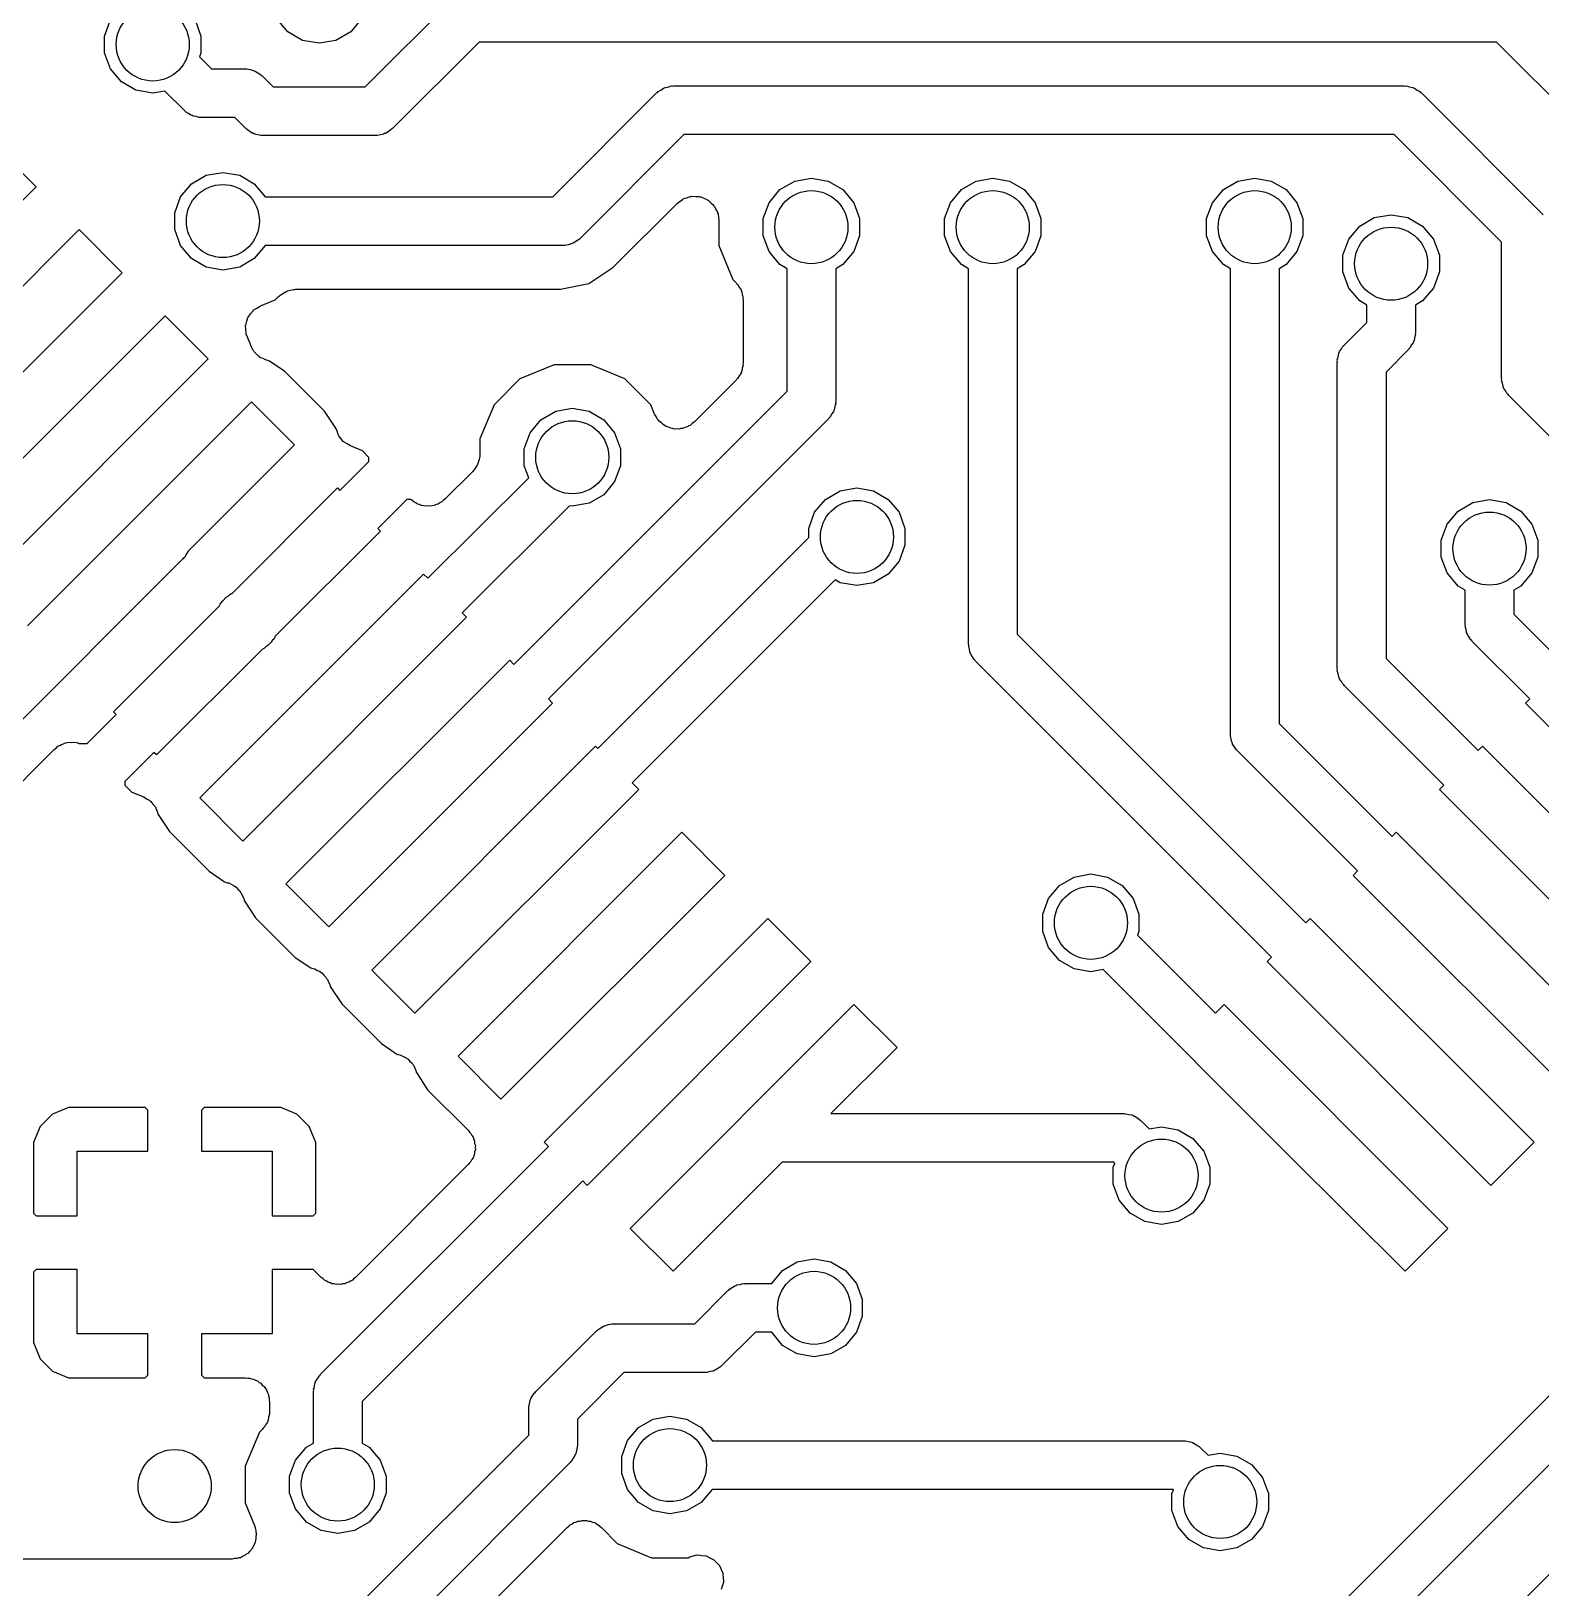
# Model space of a CAD drawing. Extents: x 125.1 to 143.2, y -145.5 to -100.1.
# Drawn here: x 130.01 to 136.21, y -131.87 to -125.47 of the extents above; entities that cross this region are included whole.
import ezdxf

# ---------------------------------------------------------------- set-up
doc = ezdxf.new("R2010")
doc.units = 0
doc.header["$MEASUREMENT"] = 0
doc.layers.add('BLACK', color=7, linetype='CONTINUOUS')

msp = doc.modelspace()

# ---------------------------------------------------------------- linework, layer by layer
at = {"layer": 'Black'}
for p, q in [((131.383, -125.704), (131.738, -125.349)), ((130.312, -125.495), (130.336, -125.429)), ((130.684, -125.429), (130.707, -125.495)), ((131.065, -125.478), (131.02, -125.425)), ((131.367, -125.425), (131.323, -125.478)), ((131.125, -125.513), (131.065, -125.478)), ((131.323, -125.478), (131.262, -125.513)), ((130.312, -125.564), (130.312, -125.495)), ((130.707, -125.495), (130.707, -125.564)), ((131.194, -125.525), (131.125, -125.513)), ((131.262, -125.513), (131.194, -125.525)), ((131.85, -125.52), (131.495, -125.875)), ((136.029, -125.52), (131.85, -125.52)), ((137.126, -126.617), (136.029, -125.52)), ((130.336, -125.63), (130.312, -125.564)), ((130.707, -125.564), (130.702, -125.58)), ((130.702, -125.58), (130.751, -125.63)), ((130.381, -125.683), (130.336, -125.63)), ((130.441, -125.718), (130.381, -125.683)), ((130.751, -125.63), (130.888, -125.63)), ((130.888, -125.63), (130.893, -125.63)), ((130.893, -125.63), (130.897, -125.63)), ((130.897, -125.63), (130.91, -125.633)), ((130.91, -125.633), (130.922, -125.636)), ((130.922, -125.636), (130.926, -125.638)), ((130.926, -125.638), (130.931, -125.639)), ((130.931, -125.639), (130.941, -125.646)), ((130.941, -125.646), (130.953, -125.653)), ((130.953, -125.653), (130.955, -125.656)), ((130.955, -125.656), (130.959, -125.659)), ((130.959, -125.659), (131.005, -125.704)), ((130.51, -125.73), (130.441, -125.718)), ((130.56, -125.721), (130.51, -125.73)), ((130.639, -125.8), (130.56, -125.721)), ((131.005, -125.704), (131.383, -125.704)), ((132.153, -126.155), (132.579, -125.729)), ((132.579, -125.729), (132.583, -125.727)), ((132.583, -125.727), (132.586, -125.723)), ((132.586, -125.723), (132.597, -125.717)), ((132.597, -125.717), (132.608, -125.709)), ((132.608, -125.709), (132.612, -125.708)), ((132.612, -125.708), (132.616, -125.706)), ((132.616, -125.706), (132.629, -125.704)), ((132.629, -125.704), (132.641, -125.7)), ((132.641, -125.7), (132.646, -125.701)), ((132.646, -125.701), (132.65, -125.7)), ((132.65, -125.7), (135.65, -125.7)), ((135.65, -125.7), (135.654, -125.701)), ((135.654, -125.701), (135.659, -125.7)), ((135.659, -125.7), (135.671, -125.704)), ((135.671, -125.704), (135.684, -125.706)), ((135.684, -125.706), (135.688, -125.708)), ((135.688, -125.708), (135.692, -125.709)), ((135.692, -125.709), (135.703, -125.717)), ((135.703, -125.717), (135.714, -125.723)), ((135.714, -125.723), (135.717, -125.727)), ((135.717, -125.727), (135.721, -125.729)), ((135.721, -125.729), (136.221, -126.229)), ((130.643, -125.803), (130.639, -125.8)), ((130.645, -125.806), (130.643, -125.803)), ((130.657, -125.813), (130.645, -125.806)), ((130.667, -125.82), (130.657, -125.813)), ((130.672, -125.821), (130.667, -125.82)), ((130.676, -125.824), (130.672, -125.821)), ((130.688, -125.826), (130.676, -125.824)), ((130.701, -125.829), (130.688, -125.826)), ((130.705, -125.829), (130.701, -125.829)), ((130.71, -125.83), (130.705, -125.829)), ((130.847, -125.83), (130.71, -125.83)), ((130.892, -125.875), (130.847, -125.83)), ((130.896, -125.878), (130.892, -125.875)), ((130.899, -125.881), (130.896, -125.878)), ((131.491, -125.878), (131.488, -125.881)), ((131.495, -125.875), (131.491, -125.878)), ((129.854, -125.937), (130.031, -126.114)), ((130.91, -125.888), (130.899, -125.881)), ((130.921, -125.895), (130.91, -125.888)), ((130.925, -125.896), (130.921, -125.895)), ((130.929, -125.898), (130.925, -125.896)), ((130.942, -125.901), (130.929, -125.898)), ((130.954, -125.904), (130.942, -125.901)), ((130.959, -125.904), (130.954, -125.904)), ((130.963, -125.904), (130.959, -125.904)), ((131.424, -125.904), (130.963, -125.904)), ((131.428, -125.904), (131.424, -125.904)), ((131.433, -125.904), (131.428, -125.904)), ((131.445, -125.901), (131.433, -125.904)), ((131.458, -125.898), (131.445, -125.901)), ((131.462, -125.896), (131.458, -125.898)), ((131.466, -125.895), (131.462, -125.896)), ((131.477, -125.888), (131.466, -125.895)), ((131.488, -125.881), (131.477, -125.888)), ((132.691, -125.9), (132.265, -126.326)), ((135.609, -125.9), (132.691, -125.9)), ((136.05, -126.341), (135.609, -125.9)), ((130.669, -126.102), (130.729, -126.067)), ((130.729, -126.067), (130.798, -126.055)), ((130.798, -126.055), (130.867, -126.067)), ((130.867, -126.067), (130.927, -126.102)), ((130.031, -126.114), (129.112, -127.033)), ((130.624, -126.155), (130.669, -126.102)), ((130.927, -126.102), (130.972, -126.155)), ((133.041, -126.18), (133.086, -126.126)), ((133.086, -126.126), (133.147, -126.091)), ((133.147, -126.091), (133.215, -126.079)), ((133.215, -126.079), (133.284, -126.091)), ((133.284, -126.091), (133.344, -126.126)), ((133.344, -126.126), (133.389, -126.18)), ((133.786, -126.18), (133.831, -126.126)), ((133.831, -126.126), (133.892, -126.091)), ((133.892, -126.091), (133.96, -126.079)), ((133.96, -126.079), (134.029, -126.091)), ((134.029, -126.091), (134.089, -126.126)), ((134.089, -126.126), (134.134, -126.18)), ((134.862, -126.18), (134.907, -126.126)), ((134.907, -126.126), (134.967, -126.091)), ((134.967, -126.091), (135.036, -126.079)), ((135.036, -126.079), (135.104, -126.091)), ((135.104, -126.091), (135.165, -126.126)), ((135.165, -126.126), (135.209, -126.18)), ((130.6, -126.221), (130.624, -126.155)), ((130.972, -126.155), (130.972, -126.155)), ((130.972, -126.155), (131.081, -126.155)), ((131.081, -126.155), (132.153, -126.155)), ((132.4, -126.446), (132.665, -126.181)), ((132.665, -126.181), (132.675, -126.174)), ((132.675, -126.174), (132.685, -126.166)), ((132.685, -126.166), (132.689, -126.164)), ((132.689, -126.164), (132.693, -126.162)), ((132.693, -126.162), (132.706, -126.158)), ((132.706, -126.158), (132.718, -126.154)), ((132.718, -126.154), (132.722, -126.154)), ((132.722, -126.154), (132.726, -126.153)), ((132.726, -126.153), (132.74, -126.154)), ((132.74, -126.154), (132.753, -126.154)), ((132.753, -126.154), (132.757, -126.155)), ((132.757, -126.155), (132.761, -126.156)), ((132.761, -126.156), (132.773, -126.161)), ((132.773, -126.161), (132.785, -126.166)), ((132.785, -126.166), (132.789, -126.168)), ((132.789, -126.168), (132.793, -126.17)), ((132.793, -126.17), (132.802, -126.18)), ((132.802, -126.18), (132.812, -126.188)), ((132.812, -126.188), (132.814, -126.192)), ((132.814, -126.192), (132.817, -126.195)), ((132.817, -126.195), (132.823, -126.207)), ((133.017, -126.245), (133.041, -126.18)), ((133.389, -126.18), (133.413, -126.245)), ((133.762, -126.245), (133.786, -126.18)), ((134.134, -126.18), (134.158, -126.245)), ((134.838, -126.245), (134.862, -126.18)), ((135.209, -126.18), (135.233, -126.245)), ((130.6, -126.29), (130.6, -126.221)), ((132.823, -126.207), (132.829, -126.218)), ((132.829, -126.218), (132.83, -126.222)), ((132.83, -126.222), (132.832, -126.226)), ((132.832, -126.226), (132.833, -126.239)), ((132.833, -126.239), (132.835, -126.252)), ((132.835, -126.252), (132.835, -126.355)), ((133.017, -126.315), (133.017, -126.245)), ((133.413, -126.245), (133.413, -126.315)), ((133.762, -126.315), (133.762, -126.245)), ((134.158, -126.245), (134.158, -126.315)), ((134.838, -126.315), (134.838, -126.245)), ((135.233, -126.245), (135.233, -126.315)), ((135.467, -126.276), (135.527, -126.241)), ((135.527, -126.241), (135.596, -126.229)), ((135.596, -126.229), (135.665, -126.241)), ((135.665, -126.241), (135.725, -126.276)), ((129.289, -127.21), (130.208, -126.29)), ((130.208, -126.29), (130.385, -126.467)), ((130.624, -126.356), (130.6, -126.29)), ((133.041, -126.38), (133.017, -126.315)), ((133.413, -126.315), (133.389, -126.38)), ((133.786, -126.38), (133.762, -126.315)), ((134.158, -126.315), (134.134, -126.38)), ((134.862, -126.38), (134.838, -126.315)), ((135.233, -126.315), (135.209, -126.38)), ((135.422, -126.329), (135.467, -126.276)), ((135.725, -126.276), (135.77, -126.329)), ((130.669, -126.409), (130.624, -126.356)), ((130.972, -126.356), (130.927, -126.409)), ((131.081, -126.355), (130.972, -126.355)), ((130.972, -126.355), (130.972, -126.356)), ((132.195, -126.355), (131.081, -126.355)), ((132.199, -126.355), (132.195, -126.355)), ((132.203, -126.355), (132.199, -126.355)), ((132.216, -126.352), (132.203, -126.355)), ((132.229, -126.349), (132.216, -126.352)), ((132.233, -126.347), (132.229, -126.349)), ((132.237, -126.346), (132.233, -126.347)), ((132.248, -126.339), (132.237, -126.346)), ((132.259, -126.332), (132.248, -126.339)), ((132.262, -126.329), (132.259, -126.332)), ((132.265, -126.326), (132.262, -126.329)), ((132.835, -126.355), (132.893, -126.495)), ((133.086, -126.434), (133.041, -126.38)), ((133.389, -126.38), (133.344, -126.434)), ((133.831, -126.434), (133.786, -126.38)), ((134.134, -126.38), (134.089, -126.434)), ((134.907, -126.434), (134.862, -126.38)), ((135.209, -126.38), (135.165, -126.434)), ((135.398, -126.395), (135.422, -126.329)), ((135.77, -126.329), (135.794, -126.395)), ((136.05, -126.9), (136.05, -126.341)), ((130.729, -126.444), (130.669, -126.409)), ((130.798, -126.456), (130.729, -126.444)), ((130.867, -126.444), (130.798, -126.456)), ((130.927, -126.409), (130.867, -126.444)), ((132.301, -126.512), (132.4, -126.446)), ((133.115, -126.451), (133.086, -126.434)), ((133.115, -126.563), (133.115, -126.451)), ((133.344, -126.434), (133.315, -126.451)), ((133.315, -126.451), (133.315, -126.563)), ((133.86, -126.451), (133.831, -126.434)), ((133.86, -126.563), (133.86, -126.451)), ((134.089, -126.434), (134.06, -126.451)), ((134.06, -126.451), (134.06, -126.563)), ((134.936, -126.451), (134.907, -126.434)), ((134.936, -126.563), (134.936, -126.451)), ((135.165, -126.434), (135.136, -126.451)), ((135.136, -126.451), (135.136, -126.563)), ((135.398, -126.464), (135.398, -126.395)), ((135.794, -126.395), (135.794, -126.464)), ((130.385, -126.467), (129.465, -127.386)), ((132.185, -126.535), (132.301, -126.512)), ((132.893, -126.495), (132.906, -126.508)), ((132.906, -126.508), (132.908, -126.512)), ((132.908, -126.512), (132.912, -126.514)), ((132.912, -126.514), (132.918, -126.526)), ((135.422, -126.53), (135.398, -126.464)), ((135.794, -126.464), (135.77, -126.53)), ((130.952, -126.603), (131.013, -126.578)), ((131.013, -126.578), (131.026, -126.565)), ((131.026, -126.565), (131.03, -126.562)), ((131.03, -126.562), (131.033, -126.559)), ((131.033, -126.559), (131.044, -126.552)), ((131.044, -126.552), (131.055, -126.545)), ((131.055, -126.545), (131.059, -126.544)), ((131.059, -126.544), (131.063, -126.541)), ((131.063, -126.541), (131.076, -126.539)), ((131.076, -126.539), (131.088, -126.536)), ((131.088, -126.536), (131.093, -126.536)), ((131.093, -126.536), (131.097, -126.535)), ((131.097, -126.535), (132.185, -126.535)), ((132.918, -126.526), (132.926, -126.537)), ((132.926, -126.537), (132.927, -126.541)), ((132.927, -126.541), (132.929, -126.545)), ((132.929, -126.545), (132.931, -126.557)), ((132.931, -126.557), (132.935, -126.57)), ((132.935, -126.57), (132.934, -126.574)), ((132.934, -126.574), (132.935, -126.579)), ((132.935, -126.579), (132.935, -126.838)), ((133.115, -126.954), (133.115, -126.563)), ((133.315, -126.563), (133.315, -126.995)), ((133.86, -127.992), (133.86, -126.563)), ((134.06, -126.563), (134.06, -127.951)), ((134.936, -128.36), (134.936, -126.563)), ((135.136, -126.563), (135.136, -128.319)), ((135.467, -126.583), (135.422, -126.53)), ((135.77, -126.53), (135.725, -126.583)), ((129.642, -127.563), (130.561, -126.644)), ((130.561, -126.644), (130.738, -126.821)), ((130.902, -126.649), (130.912, -126.636)), ((130.912, -126.636), (130.922, -126.623)), ((130.922, -126.623), (130.923, -126.622)), ((130.923, -126.621), (130.937, -126.613)), ((130.923, -126.622), (130.923, -126.621)), ((130.937, -126.613), (130.951, -126.604)), ((130.951, -126.604), (130.952, -126.603)), ((130.952, -126.603), (130.952, -126.603)), ((135.496, -126.6), (135.467, -126.583)), ((135.496, -126.671), (135.496, -126.6)), ((135.725, -126.583), (135.696, -126.6)), ((135.696, -126.6), (135.696, -126.712)), ((130.891, -126.684), (130.892, -126.683)), ((130.892, -126.7), (130.891, -126.684)), ((130.892, -126.682), (130.896, -126.666)), ((130.892, -126.683), (130.892, -126.682)), ((130.893, -126.717), (130.892, -126.7)), ((130.896, -126.666), (130.901, -126.651)), ((130.901, -126.651), (130.902, -126.65)), ((130.902, -126.65), (130.902, -126.649)), ((135.404, -126.763), (135.496, -126.671)), ((130.893, -126.718), (130.893, -126.717)), ((130.893, -126.719), (130.893, -126.718)), ((130.9, -126.734), (130.893, -126.719)), ((130.906, -126.749), (130.9, -126.734)), ((130.907, -126.75), (130.906, -126.749)), ((130.909, -126.753), (130.907, -126.75)), ((130.907, -126.75), (130.907, -126.75)), ((130.91, -126.755), (130.909, -126.753)), ((130.911, -126.762), (130.91, -126.755)), ((130.916, -126.771), (130.911, -126.762)), ((130.92, -126.782), (130.916, -126.771)), ((135.392, -126.78), (135.398, -126.769)), ((135.398, -126.769), (135.402, -126.766)), ((135.402, -126.766), (135.404, -126.763)), ((135.679, -126.765), (135.673, -126.777)), ((135.687, -126.755), (135.679, -126.765)), ((135.688, -126.75), (135.687, -126.755)), ((135.69, -126.747), (135.688, -126.75)), ((135.692, -126.734), (135.69, -126.747)), ((135.696, -126.721), (135.692, -126.734)), ((135.696, -126.712), (135.695, -126.717)), ((135.695, -126.717), (135.696, -126.721)), ((130.738, -126.821), (129.839, -127.72)), ((130.924, -126.787), (130.92, -126.782)), ((130.927, -126.792), (130.924, -126.787)), ((130.935, -126.8), (130.927, -126.792)), ((130.943, -126.808), (130.935, -126.8)), ((130.948, -126.811), (130.943, -126.808)), ((130.953, -126.816), (130.948, -126.811)), ((130.963, -126.82), (130.953, -126.816)), ((130.973, -126.825), (130.963, -126.82)), ((130.979, -126.826), (130.973, -126.825)), ((130.985, -126.829), (130.979, -126.826)), ((130.989, -126.83), (130.985, -126.829)), ((131.053, -126.873), (130.989, -126.83)), ((135.375, -126.825), (135.379, -126.812)), ((135.376, -126.829), (135.375, -126.825)), ((135.375, -126.833), (135.376, -126.829)), ((135.375, -128.093), (135.375, -126.833)), ((135.379, -126.812), (135.381, -126.799)), ((135.381, -126.799), (135.383, -126.795)), ((135.383, -126.795), (135.384, -126.791)), ((135.384, -126.791), (135.392, -126.78)), ((135.667, -126.783), (135.575, -126.875)), ((135.669, -126.78), (135.667, -126.783)), ((135.673, -126.777), (135.669, -126.78)), ((131.216, -127.036), (131.053, -126.873)), ((132.158, -126.845), (132.018, -126.903)), ((132.309, -126.845), (132.158, -126.845)), ((132.449, -126.903), (132.309, -126.845)), ((132.918, -126.891), (132.912, -126.902)), ((132.926, -126.88), (132.918, -126.891)), ((132.927, -126.876), (132.926, -126.88)), ((132.929, -126.872), (132.927, -126.876)), ((132.931, -126.859), (132.929, -126.872)), ((132.935, -126.847), (132.931, -126.859)), ((132.935, -126.838), (132.934, -126.842)), ((132.934, -126.842), (132.935, -126.847)), ((135.575, -126.875), (135.575, -128.051)), ((136.051, -126.904), (136.05, -126.9)), ((132.018, -126.903), (131.912, -127.009)), ((131.993, -128.076), (133.115, -126.954)), ((132.556, -127.01), (132.449, -126.903)), ((132.906, -126.909), (132.735, -127.08)), ((132.908, -126.905), (132.906, -126.909)), ((132.912, -126.902), (132.908, -126.905)), ((136.05, -126.909), (136.051, -126.904)), ((136.054, -126.921), (136.05, -126.909)), ((136.056, -126.934), (136.054, -126.921)), ((136.058, -126.938), (136.056, -126.934)), ((136.059, -126.942), (136.058, -126.938)), ((136.067, -126.953), (136.059, -126.942)), ((136.073, -126.964), (136.067, -126.953)), ((136.077, -126.967), (136.073, -126.964)), ((129.996, -127.917), (130.915, -126.998)), ((130.915, -126.998), (131.092, -127.174)), ((131.912, -127.009), (131.854, -127.149)), ((132.165, -127.036), (132.233, -127.024)), ((132.233, -127.024), (132.302, -127.036)), ((132.571, -127.048), (132.556, -127.01)), ((133.311, -127.017), (133.309, -127.03)), ((133.315, -127.004), (133.311, -127.017)), ((133.315, -126.995), (133.314, -127)), ((133.314, -127), (133.315, -127.004)), ((136.079, -126.971), (136.077, -126.967)), ((136.548, -127.44), (136.079, -126.971)), ((131.262, -127.106), (131.216, -127.036)), ((132.06, -127.125), (132.104, -127.071)), ((132.104, -127.071), (132.165, -127.036)), ((133.286, -127.066), (132.135, -128.217)), ((132.302, -127.036), (132.363, -127.071)), ((132.363, -127.071), (132.407, -127.125)), ((132.577, -127.057), (132.571, -127.048)), ((132.582, -127.067), (132.577, -127.057)), ((132.586, -127.071), (132.582, -127.067)), ((132.59, -127.077), (132.586, -127.071)), ((132.599, -127.084), (132.59, -127.077)), ((132.606, -127.091), (132.599, -127.084)), ((132.612, -127.094), (132.606, -127.091)), ((132.726, -127.086), (132.717, -127.094)), ((132.735, -127.08), (132.726, -127.086)), ((133.288, -127.063), (133.286, -127.066)), ((133.292, -127.06), (133.288, -127.063)), ((133.298, -127.048), (133.292, -127.06)), ((133.306, -127.038), (133.298, -127.048)), ((133.307, -127.033), (133.306, -127.038)), ((133.309, -127.03), (133.307, -127.033)), ((131.267, -127.118), (131.262, -127.106)), ((131.271, -127.132), (131.267, -127.118)), ((131.273, -127.134), (131.271, -127.132)), ((131.274, -127.137), (131.273, -127.134)), ((131.283, -127.148), (131.274, -127.137)), ((131.292, -127.16), (131.283, -127.148)), ((131.854, -127.149), (131.853, -127.213)), ((132.036, -127.19), (132.06, -127.125)), ((132.407, -127.125), (132.431, -127.19)), ((132.618, -127.098), (132.612, -127.094)), ((132.628, -127.101), (132.618, -127.098)), ((132.638, -127.106), (132.628, -127.101)), ((132.644, -127.107), (132.638, -127.106)), ((132.651, -127.109), (132.644, -127.107)), ((132.662, -127.108), (132.651, -127.109)), ((132.673, -127.109), (132.662, -127.108)), ((132.679, -127.107), (132.673, -127.109)), ((132.685, -127.107), (132.679, -127.107)), ((132.695, -127.103), (132.685, -127.107)), ((132.706, -127.1), (132.695, -127.103)), ((132.711, -127.096), (132.706, -127.1)), ((132.717, -127.094), (132.711, -127.096)), ((131.092, -127.174), (130.655, -127.611)), ((131.295, -127.161), (131.292, -127.16)), ((131.296, -127.163), (131.295, -127.161)), ((131.309, -127.17), (131.296, -127.163)), ((131.322, -127.178), (131.309, -127.17)), ((131.371, -127.199), (131.322, -127.178)), ((131.398, -127.226), (131.371, -127.199)), ((131.853, -127.213), (131.853, -127.217)), ((131.853, -127.217), (131.853, -127.221)), ((132.036, -127.26), (132.036, -127.19)), ((132.431, -127.19), (132.431, -127.26)), ((131.279, -127.362), (131.398, -127.243)), ((131.398, -127.243), (131.398, -127.226)), ((131.824, -127.283), (131.71, -127.397)), ((131.827, -127.28), (131.824, -127.283)), ((131.83, -127.277), (131.827, -127.28)), ((131.837, -127.266), (131.83, -127.277)), ((131.844, -127.255), (131.837, -127.266)), ((131.845, -127.251), (131.844, -127.255)), ((131.847, -127.247), (131.845, -127.251)), ((131.85, -127.234), (131.847, -127.247)), ((131.853, -127.221), (131.85, -127.234)), ((132.054, -127.309), (132.036, -127.26)), ((132.431, -127.26), (132.407, -127.325)), ((131.64, -127.722), (132.054, -127.309)), ((132.407, -127.325), (132.363, -127.379)), ((130.836, -127.784), (131.269, -127.351)), ((131.269, -127.351), (131.279, -127.362)), ((131.554, -127.398), (131.435, -127.517)), ((131.57, -127.398), (131.554, -127.398)), ((131.576, -127.402), (131.57, -127.398)), ((131.582, -127.408), (131.576, -127.402)), ((131.59, -127.412), (131.582, -127.408)), ((131.598, -127.417), (131.59, -127.412)), ((131.689, -127.412), (131.682, -127.417)), ((131.697, -127.408), (131.689, -127.412)), ((131.703, -127.402), (131.697, -127.408)), ((131.71, -127.397), (131.703, -127.402)), ((132.363, -127.379), (132.302, -127.414)), ((133.228, -127.451), (133.273, -127.398)), ((133.273, -127.398), (133.333, -127.363)), ((133.333, -127.363), (133.402, -127.351)), ((133.402, -127.351), (133.47, -127.363)), ((133.47, -127.363), (133.531, -127.398)), ((133.531, -127.398), (133.575, -127.451)), ((135.871, -127.446), (135.931, -127.411)), ((135.931, -127.411), (136, -127.399)), ((136, -127.399), (136.069, -127.411)), ((136.069, -127.411), (136.129, -127.446)), ((131.606, -127.419), (131.598, -127.417)), ((131.614, -127.423), (131.606, -127.419)), ((131.623, -127.424), (131.614, -127.423)), ((131.631, -127.426), (131.623, -127.424)), ((131.64, -127.425), (131.631, -127.426)), ((131.648, -127.426), (131.64, -127.425)), ((131.657, -127.424), (131.648, -127.426)), ((131.666, -127.423), (131.657, -127.424)), ((131.674, -127.419), (131.666, -127.423)), ((131.682, -127.417), (131.674, -127.419)), ((132.221, -127.424), (131.781, -127.864)), ((132.233, -127.426), (132.221, -127.424)), ((132.302, -127.414), (132.233, -127.426)), ((133.204, -127.517), (133.228, -127.451)), ((133.575, -127.451), (133.599, -127.517)), ((135.826, -127.5), (135.871, -127.446)), ((136.129, -127.446), (136.174, -127.5)), ((131.445, -127.528), (131.013, -127.96)), ((131.435, -127.517), (131.445, -127.528)), ((133.204, -127.555), (133.204, -127.517)), ((133.599, -127.517), (133.599, -127.586)), ((135.802, -127.565), (135.826, -127.5)), ((136.174, -127.5), (136.198, -127.565)), ((132.338, -128.421), (133.204, -127.555)), ((133.599, -127.586), (133.575, -127.652)), ((135.802, -127.635), (135.802, -127.565)), ((136.198, -127.565), (136.198, -127.635)), ((130.632, -127.644), (129.225, -129.051)), ((130.635, -127.639), (130.632, -127.644)), ((130.64, -127.636), (130.635, -127.639)), ((130.648, -127.621), (130.64, -127.636)), ((130.655, -127.611), (130.648, -127.621)), ((133.575, -127.652), (133.531, -127.705)), ((135.826, -127.7), (135.802, -127.635)), ((136.198, -127.635), (136.174, -127.7)), ((130.703, -128.624), (131.622, -127.705)), ((131.622, -127.705), (131.64, -127.722)), ((133.313, -127.729), (132.479, -128.562)), ((133.333, -127.74), (133.313, -127.729)), ((133.531, -127.705), (133.47, -127.74)), ((135.871, -127.754), (135.826, -127.7)), ((136.174, -127.7), (136.129, -127.754)), ((130.812, -127.8), (130.82, -127.795)), ((130.82, -127.795), (130.826, -127.789)), ((130.826, -127.789), (130.834, -127.785)), ((130.834, -127.785), (130.836, -127.784)), ((133.402, -127.752), (133.333, -127.74)), ((133.47, -127.74), (133.402, -127.752)), ((135.9, -127.771), (135.871, -127.754)), ((135.9, -127.911), (135.9, -127.771)), ((136.129, -127.754), (136.1, -127.771)), ((136.1, -127.771), (136.1, -127.869)), ((130.349, -128.27), (130.782, -127.838)), ((130.782, -127.838), (130.783, -127.836)), ((130.783, -127.836), (130.787, -127.828)), ((130.787, -127.828), (130.793, -127.821)), ((130.793, -127.821), (130.798, -127.814)), ((130.798, -127.814), (130.812, -127.8)), ((131.799, -127.881), (130.88, -128.801)), ((131.781, -127.864), (131.799, -127.881)), ((135.901, -127.915), (135.9, -127.911)), ((135.9, -127.919), (135.901, -127.915)), ((135.904, -127.932), (135.9, -127.919)), ((136.1, -127.869), (136.307, -128.076)), ((130.996, -127.984), (130.982, -127.998)), ((131.001, -127.977), (130.996, -127.984)), ((131.008, -127.971), (131.001, -127.977)), ((131.011, -127.963), (131.008, -127.971)), ((131.013, -127.96), (131.011, -127.963)), ((134.06, -127.951), (135.246, -129.137)), ((135.906, -127.945), (135.904, -127.932)), ((135.908, -127.949), (135.906, -127.945)), ((135.909, -127.953), (135.908, -127.949)), ((135.917, -127.964), (135.909, -127.953)), ((135.923, -127.975), (135.917, -127.964)), ((135.927, -127.978), (135.923, -127.975)), ((135.929, -127.981), (135.927, -127.978)), ((136.165, -128.217), (135.929, -127.981)), ((130.959, -128.015), (130.526, -128.447)), ((130.961, -128.013), (130.959, -128.015)), ((130.969, -128.009), (130.961, -128.013)), ((130.975, -128.003), (130.969, -128.009)), ((130.982, -127.998), (130.975, -128.003)), ((133.861, -127.996), (133.86, -127.992)), ((133.861, -128.001), (133.861, -127.996)), ((133.864, -128.013), (133.861, -128.001)), ((133.866, -128.026), (133.864, -128.013)), ((133.868, -128.03), (133.866, -128.026)), ((133.87, -128.034), (133.868, -128.03)), ((133.877, -128.045), (133.87, -128.034)), ((133.884, -128.056), (133.877, -128.045)), ((135.575, -128.051), (135.953, -128.429)), ((131.056, -128.977), (131.976, -128.058)), ((131.976, -128.058), (131.993, -128.076)), ((133.887, -128.059), (133.884, -128.056)), ((133.889, -128.063), (133.887, -128.059)), ((135.105, -129.278), (133.889, -128.063)), ((135.376, -128.097), (135.375, -128.093)), ((135.375, -128.101), (135.376, -128.097)), ((135.379, -128.114), (135.375, -128.101)), ((135.381, -128.127), (135.379, -128.114)), ((135.383, -128.131), (135.381, -128.127)), ((135.384, -128.135), (135.383, -128.131)), ((135.392, -128.146), (135.384, -128.135)), ((135.398, -128.157), (135.392, -128.146)), ((135.402, -128.16), (135.398, -128.157)), ((135.404, -128.163), (135.402, -128.16)), ((135.812, -128.571), (135.404, -128.163)), ((132.152, -128.235), (131.233, -129.154)), ((132.135, -128.217), (132.152, -128.235)), ((136.148, -128.235), (136.165, -128.217)), ((137.067, -129.154), (136.148, -128.235)), ((130.241, -128.4), (130.36, -128.281)), ((130.36, -128.281), (130.349, -128.27)), ((134.936, -128.365), (134.936, -128.36)), ((134.936, -128.369), (134.936, -128.365)), ((134.939, -128.382), (134.936, -128.369)), ((135.136, -128.319), (135.6, -128.783)), ((129.434, -129.096), (130.107, -128.424)), ((130.107, -128.424), (130.114, -128.419)), ((130.114, -128.419), (130.12, -128.412)), ((130.12, -128.412), (130.128, -128.409)), ((130.128, -128.409), (130.135, -128.404)), ((130.135, -128.404), (130.144, -128.402)), ((130.144, -128.402), (130.151, -128.398)), ((130.151, -128.398), (130.16, -128.397)), ((130.16, -128.397), (130.169, -128.395)), ((130.169, -128.395), (130.177, -128.396)), ((130.177, -128.396), (130.186, -128.395)), ((130.186, -128.395), (130.195, -128.397)), ((130.195, -128.397), (130.203, -128.398)), ((130.203, -128.398), (130.208, -128.4)), ((130.208, -128.4), (130.241, -128.4)), ((131.41, -129.331), (132.329, -128.412)), ((132.329, -128.412), (132.338, -128.421)), ((134.942, -128.395), (134.939, -128.382)), ((134.944, -128.398), (134.942, -128.395)), ((134.945, -128.403), (134.944, -128.398)), ((134.952, -128.413), (134.945, -128.403)), ((134.959, -128.425), (134.952, -128.413)), ((134.962, -128.428), (134.959, -128.425)), ((134.965, -128.431), (134.962, -128.428)), ((135.458, -128.924), (134.965, -128.431)), ((135.953, -128.429), (135.971, -128.412)), ((135.971, -128.412), (136.89, -129.331)), ((130.515, -128.437), (130.396, -128.556)), ((130.526, -128.447), (130.515, -128.437)), ((130.396, -128.556), (130.396, -128.572)), ((132.479, -128.562), (132.506, -128.589)), ((130.396, -128.572), (130.424, -128.6)), ((130.424, -128.6), (130.473, -128.62)), ((130.473, -128.62), (130.485, -128.628)), ((130.88, -128.801), (130.703, -128.624)), ((132.506, -128.589), (131.587, -129.508)), ((135.794, -128.589), (135.812, -128.571)), ((136.713, -129.508), (135.794, -128.589)), ((130.485, -128.628), (130.498, -128.635)), ((130.498, -128.635), (130.5, -128.637)), ((130.5, -128.637), (130.502, -128.639)), ((130.502, -128.639), (130.511, -128.65)), ((130.511, -128.65), (130.521, -128.661)), ((130.521, -128.661), (130.522, -128.664)), ((130.522, -128.664), (130.523, -128.666)), ((130.523, -128.666), (130.528, -128.68)), ((130.528, -128.68), (130.532, -128.692)), ((130.532, -128.692), (130.579, -128.762)), ((130.579, -128.762), (130.742, -128.925)), ((131.764, -129.685), (132.683, -128.765)), ((132.683, -128.765), (132.86, -128.942)), ((135.6, -128.783), (135.617, -128.765)), ((135.617, -128.765), (136.536, -129.685)), ((130.742, -128.925), (130.805, -128.969)), ((132.86, -128.942), (131.94, -129.861)), ((134.294, -128.949), (134.363, -128.936)), ((134.363, -128.936), (134.431, -128.949)), ((135.44, -128.942), (135.458, -128.924)), ((136.36, -129.861), (135.44, -128.942)), ((130.805, -128.969), (130.81, -128.97)), ((130.81, -128.97), (130.816, -128.972)), ((130.816, -128.972), (130.822, -128.973)), ((130.822, -128.973), (130.832, -128.978)), ((130.832, -128.978), (130.842, -128.983)), ((130.842, -128.983), (130.847, -128.987)), ((130.847, -128.987), (130.852, -128.99)), ((130.852, -128.99), (130.859, -128.998)), ((130.859, -128.998), (130.868, -129.006)), ((130.868, -129.006), (130.871, -129.012)), ((131.233, -129.154), (131.056, -128.977)), ((134.189, -129.037), (134.234, -128.983)), ((134.234, -128.983), (134.294, -128.949)), ((134.431, -128.949), (134.492, -128.983)), ((134.492, -128.983), (134.537, -129.037)), ((130.871, -129.012), (130.875, -129.016)), ((130.875, -129.016), (130.879, -129.027)), ((130.879, -129.027), (130.884, -129.037)), ((130.884, -129.037), (130.885, -129.043)), ((130.885, -129.043), (130.885, -129.045)), ((130.885, -129.045), (130.932, -129.116)), ((134.165, -129.102), (134.189, -129.037)), ((134.537, -129.037), (134.56, -129.102)), ((130.932, -129.116), (131.095, -129.279)), ((132.117, -130.038), (133.036, -129.119)), ((133.036, -129.119), (133.213, -129.296)), ((134.165, -129.172), (134.165, -129.102)), ((134.56, -129.102), (134.56, -129.172)), ((135.246, -129.137), (135.264, -129.119)), ((135.264, -129.119), (136.183, -130.038)), ((134.189, -129.238), (134.165, -129.172)), ((134.56, -129.172), (134.555, -129.188)), ((134.555, -129.188), (134.875, -129.508)), ((134.234, -129.291), (134.189, -129.238)), ((131.095, -129.279), (131.159, -129.322)), ((131.159, -129.322), (131.163, -129.323)), ((131.163, -129.323), (131.169, -129.325)), ((131.169, -129.325), (131.175, -129.326)), ((131.175, -129.326), (131.185, -129.332)), ((133.213, -129.296), (132.294, -130.215)), ((134.294, -129.326), (134.234, -129.291)), ((134.363, -129.338), (134.294, -129.326)), ((134.413, -129.329), (134.363, -129.338)), ((135.175, -130.091), (134.413, -129.329)), ((135.087, -129.296), (135.105, -129.278)), ((136.006, -130.215), (135.087, -129.296)), ((131.185, -129.332), (131.195, -129.336)), ((131.195, -129.336), (131.2, -129.34)), ((131.2, -129.34), (131.206, -129.343)), ((131.206, -129.343), (131.213, -129.352)), ((131.213, -129.352), (131.221, -129.36)), ((131.221, -129.36), (131.224, -129.365)), ((131.224, -129.365), (131.228, -129.37)), ((131.228, -129.37), (131.232, -129.38)), ((131.232, -129.38), (131.237, -129.39)), ((131.237, -129.39), (131.238, -129.396)), ((131.587, -129.508), (131.41, -129.331)), ((131.238, -129.396), (131.239, -129.399)), ((131.239, -129.399), (131.286, -129.469)), ((131.286, -129.469), (131.449, -129.632)), ((132.471, -130.392), (133.39, -129.472)), ((133.39, -129.472), (133.567, -129.649)), ((134.875, -129.508), (134.91, -129.472)), ((134.91, -129.472), (135.829, -130.392)), ((131.449, -129.632), (131.512, -129.676)), ((133.567, -129.649), (133.295, -129.92)), ((131.512, -129.676), (131.517, -129.677)), ((131.517, -129.677), (131.523, -129.679)), ((131.523, -129.679), (131.529, -129.68)), ((131.529, -129.68), (131.539, -129.686)), ((131.539, -129.686), (131.549, -129.69)), ((131.549, -129.69), (131.554, -129.694)), ((131.554, -129.694), (131.559, -129.697)), ((131.559, -129.697), (131.566, -129.706)), ((131.566, -129.706), (131.575, -129.713)), ((131.575, -129.713), (131.578, -129.719)), ((131.94, -129.861), (131.764, -129.685)), ((131.578, -129.719), (131.582, -129.723)), ((131.582, -129.723), (131.586, -129.734)), ((131.586, -129.734), (131.591, -129.744)), ((131.591, -129.744), (131.592, -129.75)), ((131.592, -129.75), (131.593, -129.752)), ((131.593, -129.752), (131.639, -129.823)), ((131.639, -129.823), (131.806, -129.989)), ((135.329, -131.995), (137.545, -129.779)), ((130.164, -129.895), (130.098, -129.922)), ((130.479, -129.895), (130.164, -129.895)), ((130.49, -129.906), (130.479, -129.895)), ((130.721, -129.895), (130.71, -129.906)), ((131.036, -129.895), (130.721, -129.895)), ((131.102, -129.922), (131.036, -129.895)), ((130.098, -129.922), (130.047, -129.973)), ((130.49, -130.075), (130.49, -129.906)), ((130.71, -129.906), (130.71, -130.075)), ((131.153, -129.973), (131.102, -129.922)), ((133.295, -129.92), (134.498, -129.92)), ((134.498, -129.92), (134.502, -129.921)), ((134.502, -129.921), (134.507, -129.921)), ((134.507, -129.921), (134.519, -129.924)), ((134.519, -129.924), (134.532, -129.926)), ((134.532, -129.926), (134.536, -129.929)), ((134.536, -129.929), (134.54, -129.93)), ((134.54, -129.93), (134.551, -129.937)), ((134.551, -129.937), (134.562, -129.944)), ((134.562, -129.944), (134.565, -129.947)), ((134.565, -129.947), (134.569, -129.95)), ((134.569, -129.95), (134.602, -129.983)), ((137.657, -129.95), (135.5, -132.107)), ((130.047, -129.973), (130.02, -130.039)), ((131.18, -130.039), (131.153, -129.973)), ((131.806, -129.989), (131.811, -129.996)), ((131.811, -129.996), (131.817, -130.002)), ((131.817, -130.002), (131.821, -130.01)), ((131.821, -130.01), (131.826, -130.017)), ((131.826, -130.017), (131.828, -130.026)), ((131.828, -130.026), (131.831, -130.034)), ((134.602, -129.983), (134.653, -129.975)), ((134.653, -129.975), (134.722, -129.987)), ((134.722, -129.987), (134.782, -130.022)), ((134.782, -130.022), (134.827, -130.075)), ((130.02, -130.039), (130.02, -130.329)), ((130.2, -130.34), (130.2, -130.075)), ((130.2, -130.075), (130.49, -130.075)), ((130.71, -130.075), (131, -130.075)), ((131, -130.075), (131, -130.34)), ((131.18, -130.329), (131.18, -130.039)), ((131.199, -130.991), (132.135, -130.056)), ((131.828, -130.094), (131.826, -130.102)), ((131.831, -130.086), (131.828, -130.094)), ((131.831, -130.034), (131.832, -130.043)), ((131.832, -130.077), (131.831, -130.086)), ((131.832, -130.043), (131.835, -130.051)), ((131.835, -130.068), (131.832, -130.077)), ((131.835, -130.051), (131.834, -130.06)), ((131.834, -130.06), (131.835, -130.068)), ((132.135, -130.056), (132.117, -130.038)), ((134.827, -130.075), (134.851, -130.14)), ((135.653, -130.568), (135.175, -130.091)), ((135.175, -130.091), (135.175, -130.091)), ((136.183, -130.038), (136.006, -130.215)), ((131.806, -130.13), (131.343, -130.593)), ((131.811, -130.123), (131.806, -130.13)), ((131.817, -130.117), (131.811, -130.123)), ((131.821, -130.109), (131.817, -130.117)), ((131.826, -130.102), (131.821, -130.109)), ((133.095, -130.12), (132.647, -130.568)), ((134.457, -130.12), (133.095, -130.12)), ((134.455, -130.14), (134.461, -130.125)), ((134.455, -130.21), (134.455, -130.14)), ((134.461, -130.125), (134.457, -130.12)), ((134.851, -130.14), (134.851, -130.21)), ((132.276, -130.197), (131.37, -131.103)), ((132.294, -130.215), (132.276, -130.197)), ((134.479, -130.276), (134.455, -130.21)), ((134.851, -130.21), (134.827, -130.276)), ((134.524, -130.329), (134.479, -130.276)), ((134.827, -130.276), (134.782, -130.329)), ((130.02, -130.329), (130.031, -130.34)), ((130.031, -130.34), (130.2, -130.34)), ((131, -130.34), (131.169, -130.34)), ((131.169, -130.34), (131.18, -130.329)), ((134.584, -130.364), (134.524, -130.329)), ((134.782, -130.329), (134.722, -130.364)), ((132.647, -130.568), (132.471, -130.392)), ((134.653, -130.376), (134.584, -130.364)), ((134.722, -130.364), (134.653, -130.376)), ((135.829, -130.392), (135.653, -130.568)), ((133.097, -130.564), (133.157, -130.529)), ((133.157, -130.529), (133.226, -130.517)), ((133.226, -130.517), (133.295, -130.529)), ((133.295, -130.529), (133.355, -130.564)), ((130.031, -130.56), (130.02, -130.571)), ((130.02, -130.571), (130.02, -130.861)), ((130.2, -130.56), (130.031, -130.56)), ((130.2, -130.825), (130.2, -130.56)), ((131.169, -130.56), (131, -130.56)), ((131, -130.56), (131, -130.825)), ((131.202, -130.593), (131.169, -130.56)), ((131.209, -130.598), (131.202, -130.593)), ((131.215, -130.604), (131.209, -130.598)), ((131.223, -130.608), (131.215, -130.604)), ((131.23, -130.613), (131.223, -130.608)), ((131.322, -130.608), (131.315, -130.613)), ((131.33, -130.604), (131.322, -130.608)), ((131.336, -130.598), (131.33, -130.604)), ((131.343, -130.593), (131.336, -130.598)), ((133.052, -130.618), (133.097, -130.564)), ((133.355, -130.564), (133.4, -130.618)), ((131.238, -130.615), (131.23, -130.613)), ((131.246, -130.619), (131.238, -130.615)), ((131.255, -130.62), (131.246, -130.619)), ((131.264, -130.622), (131.255, -130.62)), ((131.272, -130.621), (131.264, -130.622)), ((131.281, -130.622), (131.272, -130.621)), ((131.289, -130.62), (131.281, -130.622)), ((131.298, -130.619), (131.289, -130.62)), ((131.306, -130.615), (131.298, -130.619)), ((131.315, -130.613), (131.306, -130.615)), ((132.736, -130.784), (132.872, -130.647)), ((132.872, -130.647), (132.876, -130.645)), ((132.876, -130.645), (132.879, -130.642)), ((132.879, -130.642), (132.89, -130.635)), ((132.89, -130.635), (132.901, -130.627)), ((132.901, -130.627), (132.905, -130.626)), ((132.905, -130.626), (132.909, -130.624)), ((132.909, -130.624), (132.922, -130.622)), ((132.922, -130.622), (132.934, -130.618)), ((132.934, -130.618), (132.939, -130.619)), ((132.939, -130.619), (132.943, -130.618)), ((132.943, -130.618), (133.052, -130.618)), ((133.052, -130.618), (133.052, -130.618)), ((133.4, -130.618), (133.424, -130.683)), ((133.424, -130.683), (133.424, -130.753)), ((132.339, -130.807), (132.35, -130.8)), ((132.35, -130.8), (132.361, -130.793)), ((132.361, -130.793), (132.365, -130.792)), ((132.365, -130.792), (132.369, -130.79)), ((132.369, -130.79), (132.382, -130.787)), ((132.382, -130.787), (132.395, -130.784)), ((132.395, -130.784), (132.399, -130.784)), ((132.399, -130.784), (132.403, -130.784)), ((132.403, -130.784), (132.736, -130.784)), ((133.424, -130.753), (133.4, -130.818)), ((130.02, -130.861), (130.047, -130.927)), ((130.49, -130.825), (130.2, -130.825)), ((130.49, -130.994), (130.49, -130.825)), ((131, -130.825), (130.71, -130.825)), ((130.71, -130.825), (130.71, -130.994)), ((132.083, -131.062), (132.333, -130.813)), ((132.333, -130.813), (132.336, -130.81)), ((132.336, -130.81), (132.339, -130.807)), ((132.985, -130.818), (132.848, -130.954)), ((133.052, -130.818), (132.985, -130.818)), ((133.097, -130.872), (133.052, -130.818)), ((133.052, -130.818), (133.052, -130.818)), ((133.4, -130.818), (133.355, -130.872)), ((130.047, -130.927), (130.098, -130.978)), ((133.157, -130.907), (133.097, -130.872)), ((133.226, -130.919), (133.157, -130.907)), ((133.295, -130.907), (133.226, -130.919)), ((133.355, -130.872), (133.295, -130.907)), ((130.098, -130.978), (130.164, -131.005)), ((131.197, -130.995), (131.199, -130.991)), ((132.445, -130.984), (132.254, -131.175)), ((132.778, -130.984), (132.445, -130.984)), ((132.782, -130.983), (132.778, -130.984)), ((132.786, -130.983), (132.782, -130.983)), ((132.799, -130.98), (132.786, -130.983)), ((132.812, -130.978), (132.799, -130.98)), ((132.816, -130.975), (132.812, -130.978)), ((132.82, -130.974), (132.816, -130.975)), ((132.831, -130.967), (132.82, -130.974)), ((132.842, -130.96), (132.831, -130.967)), ((132.845, -130.957), (132.842, -130.96)), ((132.848, -130.954), (132.845, -130.957)), ((130.164, -131.005), (130.479, -131.005)), ((130.479, -131.005), (130.49, -130.994)), ((130.71, -130.994), (130.721, -131.005)), ((130.721, -131.005), (130.89, -131.005)), ((130.89, -131.005), (130.899, -131.007)), ((130.899, -131.007), (130.907, -131.007)), ((130.907, -131.007), (130.916, -131.01)), ((130.916, -131.01), (130.924, -131.011)), ((130.924, -131.011), (130.932, -131.015)), ((130.932, -131.015), (130.94, -131.018)), ((130.94, -131.018), (130.947, -131.024)), ((130.947, -131.024), (130.954, -131.028)), ((130.954, -131.028), (130.96, -131.035)), ((130.96, -131.035), (130.967, -131.041)), ((130.967, -131.041), (130.971, -131.048)), ((130.971, -131.048), (130.977, -131.055)), ((130.977, -131.055), (130.98, -131.063)), ((131.17, -131.053), (131.174, -131.041)), ((131.171, -131.058), (131.17, -131.053)), ((131.174, -131.041), (131.176, -131.028)), ((131.176, -131.028), (131.178, -131.024)), ((131.178, -131.024), (131.179, -131.02)), ((131.179, -131.02), (131.187, -131.009)), ((131.187, -131.009), (131.193, -130.998)), ((131.193, -130.998), (131.197, -130.995)), ((130.98, -131.063), (130.984, -131.071)), ((130.984, -131.071), (130.985, -131.079)), ((130.985, -131.079), (130.988, -131.088)), ((130.988, -131.088), (130.988, -131.096)), ((130.988, -131.096), (130.99, -131.105)), ((130.99, -131.105), (130.99, -131.145)), ((131.17, -131.062), (131.171, -131.058)), ((131.17, -131.161), (131.17, -131.062)), ((131.37, -131.103), (131.37, -131.161)), ((132.054, -131.124), (132.057, -131.112)), ((132.057, -131.112), (132.06, -131.099)), ((132.06, -131.099), (132.062, -131.095)), ((132.062, -131.095), (132.063, -131.091)), ((132.063, -131.091), (132.07, -131.08)), ((132.07, -131.08), (132.077, -131.069)), ((132.077, -131.069), (132.08, -131.066)), ((132.08, -131.066), (132.083, -131.062)), ((130.982, -131.183), (130.981, -131.188)), ((130.984, -131.179), (130.982, -131.183)), ((130.986, -131.167), (130.984, -131.179)), ((130.99, -131.154), (130.986, -131.167)), ((130.99, -131.145), (130.989, -131.15)), ((130.989, -131.15), (130.99, -131.154)), ((131.17, -131.274), (131.17, -131.161)), ((131.37, -131.161), (131.37, -131.274)), ((132.054, -131.129), (132.054, -131.124)), ((132.054, -131.133), (132.054, -131.129)), ((132.054, -131.241), (132.054, -131.133)), ((132.254, -131.175), (132.254, -131.282)), ((132.505, -131.21), (132.565, -131.175)), ((132.565, -131.175), (132.634, -131.163)), ((132.634, -131.163), (132.702, -131.175)), ((132.702, -131.175), (132.763, -131.21)), ((130.948, -131.229), (130.89, -131.368)), ((130.961, -131.216), (130.948, -131.229)), ((130.963, -131.212), (130.961, -131.216)), ((130.967, -131.209), (130.963, -131.212)), ((130.973, -131.198), (130.967, -131.209)), ((130.981, -131.188), (130.973, -131.198)), ((131.365, -131.93), (132.054, -131.241)), ((132.46, -131.263), (132.505, -131.21)), ((132.763, -131.21), (132.807, -131.263)), ((131.096, -131.344), (131.141, -131.29)), ((131.141, -131.29), (131.17, -131.274)), ((131.37, -131.274), (131.399, -131.29)), ((131.399, -131.29), (131.444, -131.344)), ((132.25, -131.304), (132.248, -131.317)), ((132.253, -131.291), (132.25, -131.304)), ((132.254, -131.282), (132.253, -131.287)), ((132.253, -131.287), (132.253, -131.291)), ((132.436, -131.329), (132.46, -131.263)), ((132.807, -131.263), (132.808, -131.264)), ((132.808, -131.264), (134.742, -131.264)), ((134.742, -131.264), (134.747, -131.264)), ((134.747, -131.264), (134.751, -131.264)), ((134.751, -131.264), (134.764, -131.267)), ((134.764, -131.267), (134.777, -131.27)), ((134.777, -131.27), (134.78, -131.272)), ((134.78, -131.272), (134.785, -131.273)), ((134.785, -131.273), (134.795, -131.28)), ((134.795, -131.28), (134.807, -131.287)), ((134.807, -131.287), (134.81, -131.29)), ((134.81, -131.29), (134.813, -131.293)), ((134.813, -131.293), (134.844, -131.323)), ((136.104, -131.954), (136.779, -131.279)), ((130.89, -131.368), (130.89, -131.519)), ((131.072, -131.409), (131.096, -131.344)), ((131.444, -131.344), (131.468, -131.409)), ((132.224, -131.353), (131.477, -132.101)), ((132.227, -131.349), (132.224, -131.353)), ((132.23, -131.347), (132.227, -131.349)), ((132.237, -131.335), (132.23, -131.347)), ((132.244, -131.325), (132.237, -131.335)), ((132.245, -131.32), (132.244, -131.325)), ((132.248, -131.317), (132.245, -131.32)), ((132.436, -131.398), (132.436, -131.329)), ((134.844, -131.323), (134.894, -131.315)), ((134.894, -131.315), (134.963, -131.327)), ((134.963, -131.327), (135.023, -131.362)), ((135.023, -131.362), (135.068, -131.415)), ((131.072, -131.479), (131.072, -131.409)), ((131.468, -131.409), (131.468, -131.479)), ((132.46, -131.464), (132.436, -131.398)), ((135.068, -131.415), (135.092, -131.48)), ((131.096, -131.544), (131.072, -131.479)), ((131.468, -131.479), (131.444, -131.544)), ((132.505, -131.517), (132.46, -131.464)), ((132.807, -131.464), (132.763, -131.517)), ((132.808, -131.464), (132.807, -131.464)), ((134.701, -131.464), (132.808, -131.464)), ((134.696, -131.48), (134.702, -131.465)), ((134.696, -131.55), (134.696, -131.48)), ((134.702, -131.465), (134.701, -131.464)), ((135.092, -131.48), (135.092, -131.55)), ((130.89, -131.519), (130.928, -131.612)), ((131.141, -131.598), (131.096, -131.544)), ((131.444, -131.544), (131.399, -131.598)), ((132.565, -131.552), (132.505, -131.517)), ((132.634, -131.564), (132.565, -131.552)), ((132.702, -131.552), (132.634, -131.564)), ((132.763, -131.517), (132.702, -131.552)), ((134.72, -131.616), (134.696, -131.55)), ((135.092, -131.55), (135.068, -131.616)), ((130.928, -131.612), (130.93, -131.622)), ((130.93, -131.622), (130.934, -131.633)), ((131.201, -131.633), (131.141, -131.598)), ((131.399, -131.598), (131.339, -131.633)), ((131.611, -132.221), (132.212, -131.62)), ((132.212, -131.62), (132.219, -131.615)), ((132.219, -131.615), (132.225, -131.609)), ((132.225, -131.609), (132.233, -131.605)), ((132.233, -131.605), (132.24, -131.6)), ((132.24, -131.6), (132.248, -131.598)), ((132.248, -131.598), (132.256, -131.594)), ((132.256, -131.594), (132.265, -131.594)), ((132.265, -131.594), (132.274, -131.591)), ((132.274, -131.591), (132.282, -131.592)), ((132.282, -131.592), (132.291, -131.591)), ((132.291, -131.591), (132.299, -131.594)), ((132.299, -131.594), (132.308, -131.594)), ((132.308, -131.594), (132.316, -131.598)), ((132.316, -131.598), (132.325, -131.6)), ((132.325, -131.6), (132.332, -131.605)), ((132.332, -131.605), (132.34, -131.609)), ((132.34, -131.609), (132.346, -131.615)), ((132.346, -131.615), (132.353, -131.62)), ((132.353, -131.62), (132.418, -131.686)), ((134.765, -131.669), (134.72, -131.616)), ((135.068, -131.616), (135.023, -131.669)), ((130.926, -131.69), (130.922, -131.7)), ((130.931, -131.68), (130.926, -131.69)), ((130.932, -131.674), (130.931, -131.68)), ((130.934, -131.667), (130.932, -131.674)), ((130.934, -131.633), (130.934, -131.639)), ((130.934, -131.639), (130.936, -131.646)), ((130.936, -131.646), (130.934, -131.656)), ((130.934, -131.656), (130.934, -131.667)), ((131.27, -131.645), (131.201, -131.633)), ((131.339, -131.633), (131.27, -131.645)), ((132.418, -131.686), (132.558, -131.744)), ((134.826, -131.704), (134.765, -131.669)), ((135.023, -131.669), (134.963, -131.704)), ((130.836, -131.75), (129.687, -131.75)), ((130.846, -131.748), (130.836, -131.75)), ((130.857, -131.748), (130.846, -131.748)), ((130.863, -131.745), (130.857, -131.748)), ((130.87, -131.744), (130.863, -131.745)), ((130.879, -131.739), (130.87, -131.744)), ((130.889, -131.734), (130.879, -131.739)), ((130.894, -131.73), (130.889, -131.734)), ((130.9, -131.727), (130.894, -131.73)), ((130.907, -131.718), (130.9, -131.727)), ((130.915, -131.711), (130.907, -131.718)), ((130.918, -131.705), (130.915, -131.711)), ((130.922, -131.7), (130.918, -131.705)), ((132.558, -131.744), (132.709, -131.744)), ((132.709, -131.744), (132.716, -131.741)), ((132.716, -131.741), (132.731, -131.737)), ((132.731, -131.737), (132.746, -131.733)), ((132.746, -131.733), (132.748, -131.734)), ((132.748, -131.734), (132.75, -131.733)), ((132.75, -131.733), (132.765, -131.735)), ((132.765, -131.735), (132.781, -131.736)), ((132.781, -131.736), (132.783, -131.737)), ((132.783, -131.737), (132.785, -131.738)), ((132.785, -131.738), (132.798, -131.745)), ((132.798, -131.745), (132.812, -131.751)), ((132.812, -131.751), (132.814, -131.753)), ((132.814, -131.753), (132.816, -131.754)), ((132.816, -131.754), (132.826, -131.765)), ((134.894, -131.716), (134.826, -131.704)), ((134.963, -131.704), (134.894, -131.716)), ((132.826, -131.765), (132.837, -131.776)), ((132.837, -131.776), (132.838, -131.778)), ((132.838, -131.778), (132.839, -131.779)), ((132.839, -131.779), (132.845, -131.793)), ((132.845, -131.793), (132.851, -131.807)), ((132.851, -131.807), (132.851, -131.809)), ((132.851, -131.809), (132.852, -131.811)), ((132.852, -131.811), (132.853, -131.827)), ((132.849, -131.861), (132.845, -131.875)), ((132.854, -131.846), (132.849, -131.861)), ((132.853, -131.827), (132.854, -131.842)), ((132.854, -131.842), (132.854, -131.844)), ((132.854, -131.844), (132.854, -131.846))]:
    msp.add_line(p, q, dxfattribs=at)
for centre in [(130.51, -125.53), (130.798, -126.255), (133.215, -126.28), (133.96, -126.28), (135.036, -126.28), (135.596, -126.43), (132.233, -127.225), (133.402, -127.552), (136, -127.6), (134.363, -129.137), (134.653, -130.175), (133.226, -130.718), (132.634, -131.364), (130.6, -131.45), (131.27, -131.444), (134.894, -131.515)]:
    msp.add_circle(centre, 0.15, dxfattribs=at)

doc.saveas('drawing.dxf')
